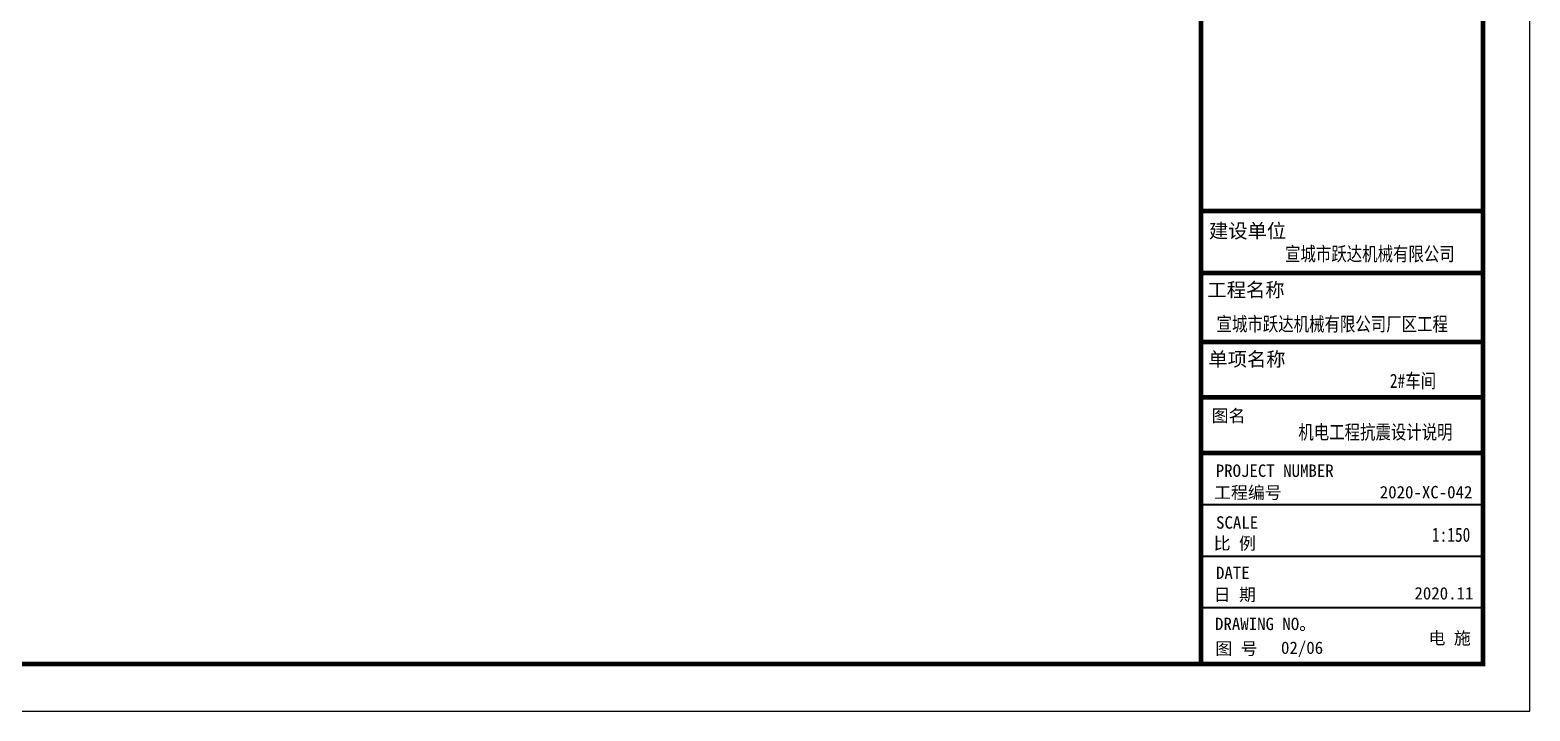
# Model space of a CAD drawing. Extents: x 1680110 to 2699828, y 269661 to 891349.
# Drawn here: x 2388967 to 2420818, y 688266 to 702729 of the extents above; entities that cross this region are included whole.
import ezdxf

# ---------------------------------------------------------------- set-up
doc = ezdxf.new("R2010")
doc.units = 0
doc.header["$LTSCALE"] = 1000
doc.header["$MEASUREMENT"] = 0
for name, color, linetype in [('PUB_TITLE', 4, 'Continuous'), ('TEXT', 7, 'Continuous'), ('图框', 4, 'Continuous')]:
    doc.layers.add(name, color=color, linetype=linetype)
doc.styles.add('-黑体', font='simhei.ttf', dxfattribs={"width": 0.8})
doc.styles.add('宋体', font='')
doc.styles.add('黑体', font='simhei.ttf')
doc.styles.get('宋体').set_extended_font_data('NSimSun')

# ---------------------------------------------------------------- blocks, each defined once
blk = doc.blocks.new('A$C31D40216')
at = {"layer": '图框', "color": 4}
for points, const_width in [([(74, 60000), (74, 0)], 148), ([(74, 14429), (9055, 14429)], 149), ([(74, 12453), (9058, 12453)], 149), ([(74, 10252), (9088, 10252)], 149), ([(74, 8496), (9088, 8496)], 149), ([(74, 6719), (9088, 6719)], 149), ([(74, 5071), (9088, 5071)], 60.5), ([(74, 3426), (9088, 3426)], 60.5), ([(74, 1793), (9088, 1793)], 60.5)]:
    blk.add_lwpolyline(points, dxfattribs=dict(at, const_width=const_width))
at = {"layer": 'TEXT', "color": 3, "style": '-黑体', "width": 0.8}
for s, height, p in [('宣城市跃达机械有限公司', 450.22, (2752, 12837)), ('宣城市跃达机械有限公司厂区工程', 450.22, (571, 10603)), ('2#车间', 450.2, (6092, 8794)), ('1:150', 450.2, (7429, 3890))]:
    blk.add_text(s, height=height, dxfattribs=at).set_placement(p)
at = {"layer": '图框', "color": 4}
for s, height, style, p in [('建设单位', 450, '黑体', (331, 13570)), ('工程名称', 450, '黑体', (282, 11692)), ('单项名称', 450, '黑体', (312, 9482)), ('图名', 394.4, '黑体', (415, 7709)), ('工程编号', 394.4, '黑体', (493, 5262)), ('2020-XC-042', 394.42, '宋体', (5770, 5275)), ('SCALE', 394.4, '黑体', (555, 4308)), ('比 例', 394.4, '黑体', (479, 3644)), ('DATE', 394.4, '黑体', (553, 2706)), ('日 期', 394.4, '黑体', (479, 2011)), ('2020.11', 394.4, '宋体', (6874, 2053)), ('DRAWING NO。', 394.42, '黑体', (522, 1078)), ('图 号', 394.4, '黑体', (535, 291))]:
    blk.add_text(s, height=height, dxfattribs=dict(at, style=style)).set_placement(p)
at = {"layer": '图框', "color": 0, "style": '黑体'}
blk.add_text('PROJECT NUMBER', height=394.42, dxfattribs=at).set_placement((546, 5959))
at = {"layer": '图框', "color": 3, "style": '宋体'}
blk.add_text('电 施', height=394.4, dxfattribs=at).set_placement((7323, 625))

msp = doc.modelspace()

# ---------------------------------------------------------------- linework, layer by layer
at = {"layer": 'PUB_TITLE'}
msp.add_lwpolyline([(2361418.2, 688265.8), (2420818.2, 688265.8), (2420818.2, 730265.8), (2361418.2, 730265.8)], close=True, dxfattribs=at)
at = {"layer": 'PUB_TITLE', "const_width": 100}
msp.add_lwpolyline([(2363918.2, 689265.8), (2419818.2, 689265.8), (2419818.2, 729265.8), (2363918.2, 729265.8)], close=True, dxfattribs=at)

# ---------------------------------------------------------------- block references
at = {"xscale": 0.6666666666666666, "yscale": 0.6666666666666666, "zscale": 0.6666666666666666}
msp.add_blockref('A$C31D40216', (2413781.5, 689265.8), dxfattribs=at)

# ---------------------------------------------------------------- texts
at = {"layer": 'TEXT', "color": 3, "style": '-黑体', "width": 0.8}
msp.add_text('机电工程抗震设计说明', height=300.15, dxfattribs=at).set_placement((2415899.1, 694039.2))
at = {"layer": '图框', "color": 3, "style": '宋体'}
msp.add_text('02/06', height=262.94, dxfattribs=at).set_placement((2415531.4, 689478.1))

doc.saveas('drawing.dxf')
